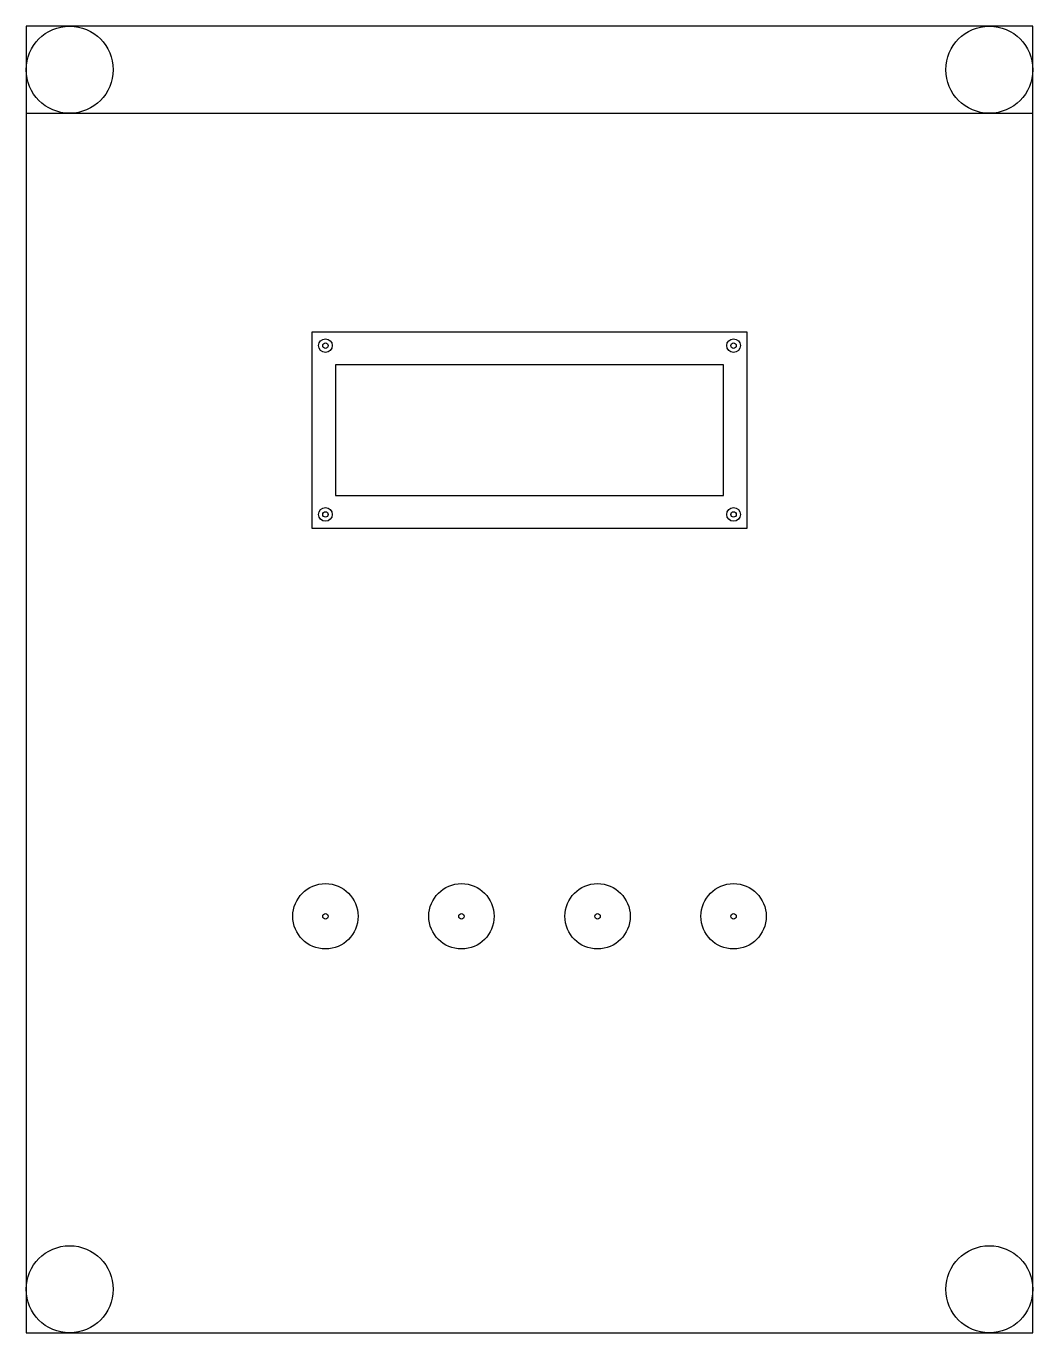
# Model space of a CAD drawing. Header units: inches. Extents: x 0 to 185, y 0 to 240.
import ezdxf

# ---------------------------------------------------------------- set-up
doc = ezdxf.new("R2010")
doc.units = ezdxf.units.IN
doc.header["$MEASUREMENT"] = 0

msp = doc.modelspace()

# ---------------------------------------------------------------- linework, layer by layer
msp.add_line((0, 224), (185, 224))
for points in [[(0, 0), (185, 0), (185, 240), (0, 240)], [(132.5, 147.82), (132.5, 183.82), (52.5, 183.82), (52.5, 147.82)], [(56.85, 153.82), (128.15, 153.82), (128.15, 177.82), (56.85, 177.82)]]:
    msp.add_lwpolyline(points, close=True)
for centre, radius in [((8, 232), 8), ((177, 232), 8), ((55, 181.32), 1.25), ((130, 181.32), 1.25), ((55, 181.32), 0.5), ((130, 181.32), 0.5), ((55, 150.32), 1.25), ((130, 150.32), 1.25), ((55, 150.32), 0.5), ((130, 150.32), 0.5), ((55, 76.51), 6), ((80, 76.51), 6), ((105, 76.51), 6), ((130, 76.51), 6), ((55, 76.51), 0.5), ((80, 76.51), 0.5), ((105, 76.51), 0.5), ((130, 76.51), 0.5), ((8, 8), 8), ((177, 8), 8)]:
    msp.add_circle(centre, radius)

doc.saveas('drawing.dxf')
